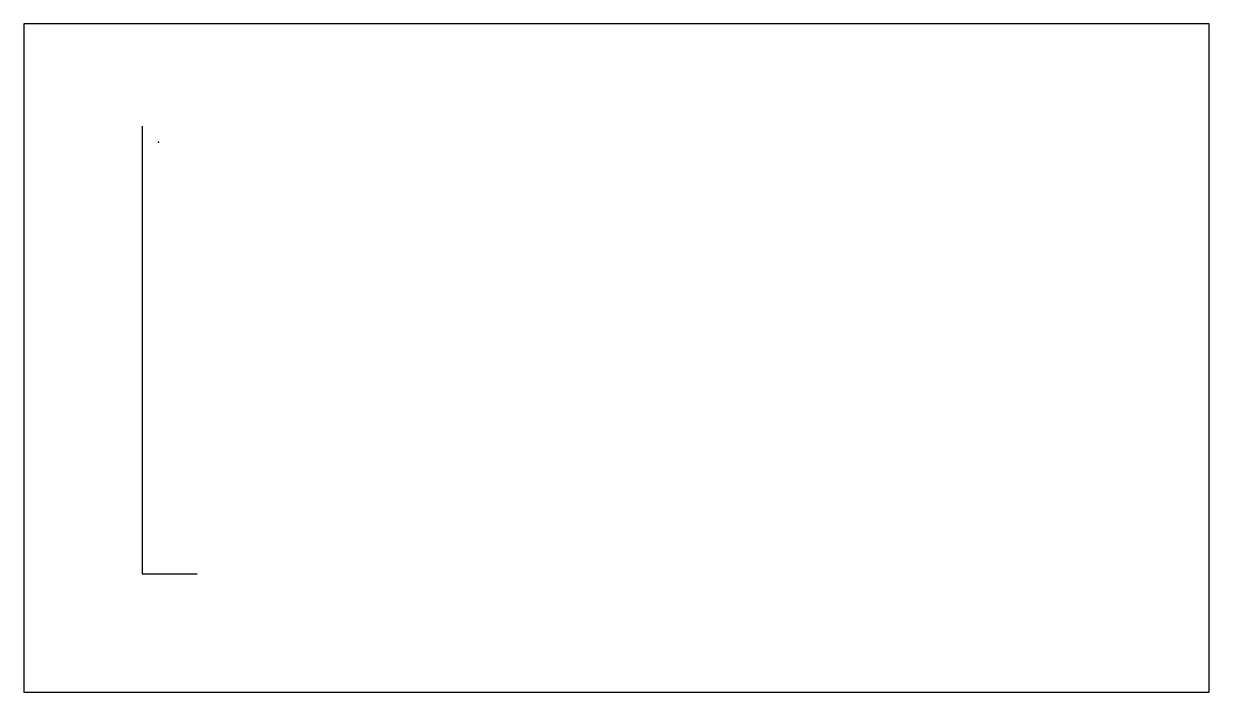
# Model space of a CAD drawing. Header units: millimetres. Extents: x -2.3 to 17.7, y -9.3 to 2.
import ezdxf

# ---------------------------------------------------------------- set-up
doc = ezdxf.new("R2010")
doc.units = ezdxf.units.MM
doc.layers.get('0').update_dxf_attribs({"linetype": 'CONTINUOUS'})

msp = doc.modelspace()

# ---------------------------------------------------------------- linework, layer by layer
for p, q in [((-0.275, 0.275), (-0.275, -7.275)), ((-0.275, -7.275), (0.65, -7.275))]:
    msp.add_line(p, q)
msp.add_lwpolyline([(-2.275, -9.275), (17.725, -9.275), (17.725, 2), (-2.275, 2)], close=True)
msp.add_point((0, 0))

doc.saveas('drawing.dxf')
